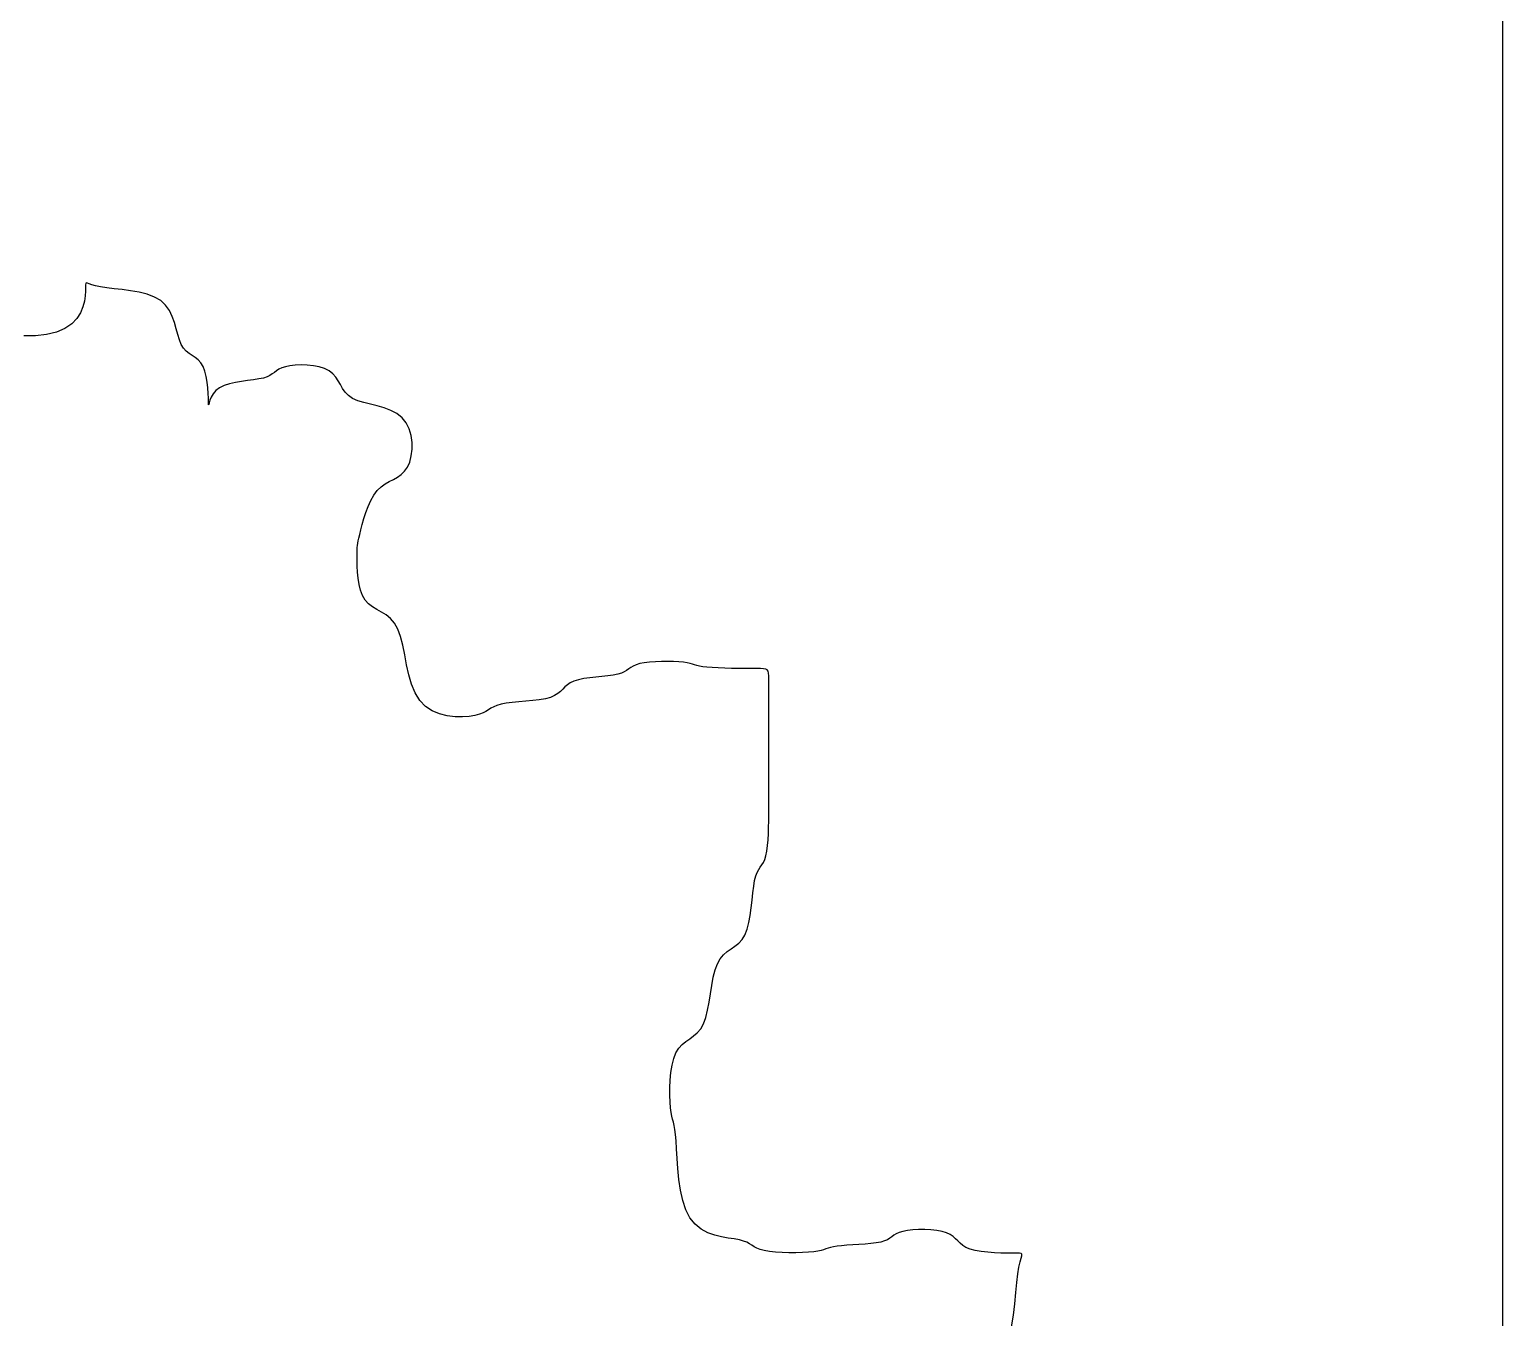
# Model space of a CAD drawing. Header units: inches. Extents: x 7658 to 73799, y 48 to 40262.
# Drawn here: x 50217 to 51109, y 1962 to 2742 of the extents above; entities that cross this region are included whole.
import ezdxf

# ---------------------------------------------------------------- set-up
doc = ezdxf.new("R2010")
doc.units = ezdxf.units.IN
doc.layers.add('www.cad-blocks.net', color=7, linetype='Continuous')

# ---------------------------------------------------------------- blocks, each defined once
blk = doc.blocks.new('A$C516926BB')
blk.add_line((39.72237, 38.51941), (39.72237, 0))
blk = doc.blocks.new('A$C041A49A9')
at = {"linetype": 'Continuous'}
for p, q in [((1.11431, 1.53515), (1.11414, 1.53231)), ((1.11433, 1.53739), (1.11431, 1.53515)), ((1.11435, 1.53891), (1.11433, 1.53739)), ((1.11447, 1.53977), (1.11435, 1.53891)), ((1.11481, 1.54008), (1.11447, 1.53977)), ((1.11547, 1.53997), (1.11481, 1.54008)), ((1.11655, 1.53955), (1.11547, 1.53997)), ((1.11817, 1.53894), (1.11655, 1.53955)), ((1.12043, 1.53824), (1.11817, 1.53894)), ((1.12343, 1.53758), (1.12043, 1.53824)), ((1.12724, 1.53703), (1.12343, 1.53758)), ((1.13168, 1.53654), (1.12724, 1.53703)), ((1.13655, 1.53601), (1.13168, 1.53654)), ((1.14164, 1.53534), (1.13655, 1.53601)), ((1.14672, 1.53443), (1.14164, 1.53534)), ((1.15159, 1.53319), (1.14672, 1.53443)), ((1.11278, 1.52552), (1.1113, 1.52193)), ((1.11368, 1.52904), (1.11278, 1.52552)), ((1.11414, 1.53231), (1.11368, 1.52904)), ((1.15604, 1.53152), (1.15159, 1.53319)), ((1.15984, 1.52933), (1.15604, 1.53152)), ((1.16285, 1.52656), (1.15984, 1.52933)), ((1.16515, 1.52331), (1.16285, 1.52656)), ((1.10909, 1.51844), (1.10601, 1.51522)), ((1.1113, 1.52193), (1.10909, 1.51844)), ((1.16689, 1.51976), (1.16515, 1.52331)), ((1.16822, 1.51606), (1.16689, 1.51976)), ((1.16927, 1.51235), (1.16822, 1.51606)), ((1.08401, 1.50805), (1.07707, 1.5081)), ((1.09065, 1.5088), (1.08401, 1.50805)), ((1.09672, 1.51028), (1.09065, 1.5088)), ((1.10191, 1.51245), (1.09672, 1.51028)), ((1.10601, 1.51522), (1.10191, 1.51245)), ((1.1702, 1.5088), (1.16927, 1.51235)), ((1.17115, 1.50555), (1.1702, 1.5088)), ((1.17226, 1.50278), (1.17115, 1.50555)), ((1.17365, 1.50058), (1.17226, 1.50278)), ((1.17527, 1.49884), (1.17365, 1.50058)), ((1.17704, 1.49741), (1.17527, 1.49884)), ((1.1789, 1.49613), (1.17704, 1.49741)), ((1.18075, 1.49485), (1.1789, 1.49613)), ((1.18253, 1.49341), (1.18075, 1.49485)), ((1.18415, 1.49165), (1.18253, 1.49341)), ((1.18553, 1.48941), (1.18415, 1.49165)), ((1.18663, 1.48661), (1.18553, 1.48941)), ((1.23531, 1.48932), (1.23311, 1.4886)), ((1.23808, 1.48987), (1.23531, 1.48932)), ((1.24133, 1.49024), (1.23808, 1.48987)), ((1.24488, 1.49039), (1.24133, 1.49024)), ((1.24858, 1.49029), (1.24488, 1.49039)), ((1.25229, 1.48992), (1.24858, 1.49029)), ((1.25584, 1.48924), (1.25229, 1.48992)), ((1.25908, 1.48823), (1.25584, 1.48924)), ((1.18745, 1.48338), (1.18663, 1.48661)), ((1.18804, 1.47993), (1.18745, 1.48338)), ((1.20876, 1.48048), (1.20506, 1.47985)), ((1.21247, 1.48098), (1.20876, 1.48048)), ((1.21602, 1.48144), (1.21247, 1.48098)), ((1.21926, 1.48192), (1.21602, 1.48144)), ((1.22204, 1.48249), (1.21926, 1.48192)), ((1.22424, 1.4832), (1.22204, 1.48249)), ((1.22598, 1.48404), (1.22424, 1.4832)), ((1.2274, 1.48495), (1.22598, 1.48404)), ((1.22867, 1.4859), (1.2274, 1.48495)), ((1.22994, 1.48686), (1.22867, 1.4859)), ((1.23137, 1.48777), (1.22994, 1.48686)), ((1.23311, 1.4886), (1.23137, 1.48777)), ((1.26186, 1.48685), (1.25908, 1.48823)), ((1.26406, 1.48511), (1.26186, 1.48685)), ((1.26581, 1.48307), (1.26406, 1.48511)), ((1.26727, 1.48084), (1.26581, 1.48307)), ((1.2686, 1.47851), (1.26727, 1.48084)), ((1.18844, 1.47647), (1.18804, 1.47993)), ((1.18868, 1.47321), (1.18844, 1.47647)), ((1.1888, 1.47034), (1.18868, 1.47321)), ((1.19165, 1.47294), (1.19047, 1.47095)), ((1.1933, 1.47488), (1.19165, 1.47294)), ((1.19549, 1.47661), (1.1933, 1.47488)), ((1.19826, 1.47799), (1.19549, 1.47661)), ((1.2015, 1.47905), (1.19826, 1.47799)), ((1.20506, 1.47985), (1.2015, 1.47905)), ((1.26997, 1.47618), (1.2686, 1.47851)), ((1.27155, 1.47394), (1.26997, 1.47618)), ((1.2735, 1.47191), (1.27155, 1.47394)), ((1.27599, 1.47016), (1.2735, 1.47191)), ((1.18885, 1.46809), (1.1888, 1.47034)), ((1.18885, 1.46666), (1.18885, 1.46809)), ((1.18887, 1.46618), (1.18885, 1.46666)), ((1.18896, 1.46654), (1.18887, 1.46618)), ((1.1892, 1.46758), (1.18896, 1.46654)), ((1.18968, 1.46911), (1.1892, 1.46758)), ((1.19047, 1.47095), (1.18968, 1.46911)), ((1.27912, 1.46877), (1.27599, 1.47016)), ((1.28277, 1.46763), (1.27912, 1.46877)), ((1.28678, 1.46662), (1.28277, 1.46763)), ((1.29097, 1.46558), (1.28678, 1.46662)), ((1.29515, 1.46438), (1.29097, 1.46558)), ((1.29916, 1.4629), (1.29515, 1.46438)), ((1.30282, 1.46098), (1.29916, 1.4629)), ((1.30595, 1.4585), (1.30282, 1.46098)), ((1.30841, 1.45537), (1.30595, 1.4585)), ((1.31021, 1.45171), (1.30841, 1.45537)), ((1.31139, 1.4477), (1.31021, 1.45171)), ((1.31198, 1.44352), (1.31139, 1.4477)), ((1.31156, 1.43533), (1.31202, 1.43934)), ((1.31202, 1.43934), (1.31198, 1.44352)), ((1.30752, 1.42605), (1.30926, 1.42854)), ((1.30926, 1.42854), (1.31063, 1.43167)), ((1.31063, 1.43167), (1.31156, 1.43533)), ((1.29324, 1.41662), (1.29568, 1.41837)), ((1.29568, 1.41837), (1.2982, 1.41982)), ((1.2982, 1.41982), (1.30072, 1.42116)), ((1.30072, 1.42116), (1.30317, 1.42253)), ((1.30317, 1.42253), (1.30546, 1.42411)), ((1.30546, 1.42411), (1.30752, 1.42605)), ((1.28709, 1.4084), (1.28892, 1.41164)), ((1.28892, 1.41164), (1.29097, 1.41441)), ((1.29097, 1.41441), (1.29324, 1.41662)), ((1.28289, 1.39743), (1.28409, 1.40114)), ((1.28409, 1.40114), (1.28549, 1.40484)), ((1.28549, 1.40484), (1.28709, 1.4084)), ((1.28103, 1.39064), (1.28187, 1.39388)), ((1.28187, 1.39388), (1.28289, 1.39743)), ((1.27894, 1.38123), (1.27913, 1.3825)), ((1.27913, 1.3825), (1.27941, 1.38392)), ((1.27941, 1.38392), (1.27981, 1.38566)), ((1.27981, 1.38566), (1.28035, 1.38786)), ((1.28035, 1.38786), (1.28103, 1.39064)), ((1.27873, 1.37459), (1.27874, 1.37679)), ((1.27874, 1.37181), (1.27873, 1.37459)), ((1.27874, 1.37679), (1.27876, 1.37853)), ((1.27876, 1.37853), (1.27882, 1.37996)), ((1.27882, 1.37996), (1.27894, 1.38123)), ((1.27881, 1.36857), (1.27874, 1.37181)), ((1.27899, 1.36502), (1.27881, 1.36857)), ((1.27935, 1.36131), (1.27899, 1.36502)), ((1.27994, 1.35761), (1.27935, 1.36131)), ((1.28081, 1.35405), (1.27994, 1.35761)), ((1.28204, 1.35081), (1.28081, 1.35405)), ((1.28367, 1.34804), (1.28204, 1.35081)), ((1.28573, 1.34583), (1.28367, 1.34804)), ((1.28813, 1.34403), (1.28573, 1.34583)), ((1.29077, 1.34245), (1.28813, 1.34403)), ((1.29353, 1.34088), (1.29077, 1.34245)), ((1.29628, 1.33911), (1.29353, 1.34088)), ((1.29892, 1.33695), (1.29628, 1.33911)), ((1.30133, 1.33417), (1.29892, 1.33695)), ((1.30339, 1.33059), (1.30133, 1.33417)), ((1.30503, 1.32608), (1.30339, 1.33059)), ((1.30637, 1.3208), (1.30503, 1.32608)), ((1.30755, 1.31501), (1.30637, 1.3208)), ((1.30874, 1.30898), (1.30755, 1.31501)), ((1.45934, 1.31082), (1.45579, 1.31056)), ((1.46305, 1.31095), (1.45934, 1.31082)), ((1.46676, 1.31098), (1.46305, 1.31095)), ((1.47031, 1.31091), (1.46676, 1.31098)), ((1.47355, 1.31074), (1.47031, 1.31091)), ((1.31009, 1.30294), (1.30874, 1.30898)), ((1.31176, 1.29715), (1.31009, 1.30294)), ((1.43049, 1.30222), (1.42694, 1.30184)), ((1.43373, 1.30265), (1.43049, 1.30222)), ((1.4365, 1.30319), (1.43373, 1.30265)), ((1.43871, 1.30387), (1.4365, 1.30319)), ((1.44044, 1.30465), (1.43871, 1.30387)), ((1.44187, 1.30552), (1.44044, 1.30465)), ((1.44314, 1.30642), (1.44187, 1.30552)), ((1.44441, 1.30732), (1.44314, 1.30642)), ((1.44584, 1.30818), (1.44441, 1.30732)), ((1.44757, 1.30897), (1.44584, 1.30818)), ((1.44978, 1.30964), (1.44757, 1.30897)), ((1.45255, 1.31017), (1.44978, 1.30964)), ((1.45579, 1.31056), (1.45255, 1.31017)), ((1.47632, 1.31049), (1.47355, 1.31074)), ((1.47853, 1.31018), (1.47632, 1.31049)), ((1.48028, 1.30981), (1.47853, 1.31018)), ((1.48174, 1.3094), (1.48028, 1.30981)), ((1.48307, 1.30898), (1.48174, 1.3094)), ((1.48444, 1.30855), (1.48307, 1.30898)), ((1.48602, 1.30815), (1.48444, 1.30855)), ((1.48797, 1.30778), (1.48602, 1.30815)), ((1.49045, 1.30746), (1.48797, 1.30778)), ((1.49358, 1.30721), (1.49045, 1.30746)), ((1.49724, 1.30702), (1.49358, 1.30721)), ((1.50125, 1.30689), (1.49724, 1.30702)), ((1.50543, 1.30679), (1.50125, 1.30689)), ((1.50962, 1.30674), (1.50543, 1.30679)), ((1.51362, 1.30671), (1.50962, 1.30674)), ((1.51728, 1.3067), (1.51362, 1.30671)), ((1.52041, 1.3067), (1.51728, 1.3067)), ((1.52288, 1.30669), (1.52041, 1.3067)), ((1.52474, 1.3066), (1.52288, 1.30669)), ((1.52607, 1.30635), (1.52474, 1.3066)), ((1.52697, 1.30587), (1.52607, 1.30635)), ((1.52751, 1.30508), (1.52697, 1.30587)), ((1.52779, 1.3039), (1.52751, 1.30508)), ((1.52789, 1.30225), (1.52779, 1.3039)), ((1.5279, 1.30006), (1.52789, 1.30225)), ((1.3139, 1.29188), (1.31176, 1.29715)), ((1.40321, 1.29418), (1.40184, 1.29281)), ((1.40454, 1.29556), (1.40321, 1.29418)), ((1.406, 1.29688), (1.40454, 1.29556)), ((1.40775, 1.29808), (1.406, 1.29688)), ((1.40996, 1.29911), (1.40775, 1.29808)), ((1.41273, 1.29993), (1.40996, 1.29911)), ((1.41597, 1.30056), (1.41273, 1.29993)), ((1.41952, 1.30106), (1.41597, 1.30056)), ((1.42323, 1.30147), (1.41952, 1.30106)), ((1.42694, 1.30184), (1.42323, 1.30147)), ((1.5279, 1.29729), (1.5279, 1.30006)), ((1.5279, 1.29405), (1.5279, 1.29729)), ((1.5279, 1.2905), (1.5279, 1.29405)), ((1.31666, 1.28736), (1.3139, 1.29188)), ((1.32015, 1.28379), (1.31666, 1.28736)), ((1.36338, 1.28437), (1.36141, 1.28354)), ((1.36587, 1.28508), (1.36338, 1.28437)), ((1.369, 1.28565), (1.36587, 1.28508)), ((1.37266, 1.28611), (1.369, 1.28565)), ((1.37666, 1.2865), (1.37266, 1.28611)), ((1.38085, 1.28688), (1.37666, 1.2865)), ((1.38503, 1.2873), (1.38085, 1.28688)), ((1.38904, 1.2878), (1.38503, 1.2873)), ((1.3927, 1.28844), (1.38904, 1.2878)), ((1.39583, 1.28925), (1.3927, 1.28844)), ((1.39831, 1.29028), (1.39583, 1.28925)), ((1.40026, 1.29149), (1.39831, 1.29028)), ((1.40184, 1.29281), (1.40026, 1.29149)), ((1.5279, 1.28679), (1.5279, 1.2905)), ((1.5279, 1.28308), (1.5279, 1.28679)), ((1.32422, 1.28113), (1.32015, 1.28379)), ((1.32869, 1.27928), (1.32422, 1.28113)), ((1.33335, 1.27811), (1.32869, 1.27928)), ((1.33801, 1.27753), (1.33335, 1.27811)), ((1.34247, 1.27744), (1.33801, 1.27753)), ((1.34655, 1.27771), (1.34247, 1.27744)), ((1.35003, 1.27825), (1.34655, 1.27771)), ((1.3528, 1.27897), (1.35003, 1.27825)), ((1.35497, 1.2798), (1.3528, 1.27897)), ((1.35674, 1.28071), (1.35497, 1.2798)), ((1.35827, 1.28167), (1.35674, 1.28071)), ((1.35977, 1.28262), (1.35827, 1.28167)), ((1.36141, 1.28354), (1.35977, 1.28262)), ((1.5279, 1.27953), (1.5279, 1.28308)), ((1.5279, 1.27629), (1.5279, 1.27953)), ((1.5279, 1.27351), (1.5279, 1.27629)), ((1.5279, 1.27131), (1.5279, 1.27351)), ((1.5279, 1.26957), (1.5279, 1.27131)), ((1.5279, 1.26815), (1.5279, 1.26957)), ((1.5279, 1.26688), (1.5279, 1.26815)), ((1.5279, 1.26561), (1.5279, 1.26688)), ((1.5279, 1.26418), (1.5279, 1.26561)), ((1.5279, 1.26244), (1.5279, 1.26418)), ((1.5279, 1.26024), (1.5279, 1.26244)), ((1.5279, 1.25747), (1.5279, 1.26024)), ((1.5279, 1.25422), (1.5279, 1.25747)), ((1.5279, 1.25067), (1.5279, 1.25422)), ((1.5279, 1.24697), (1.5279, 1.25067)), ((1.5279, 1.24326), (1.5279, 1.24697)), ((1.5279, 1.23971), (1.5279, 1.24326)), ((1.5279, 1.23647), (1.5279, 1.23971)), ((1.5279, 1.23369), (1.5279, 1.23647)), ((1.5279, 1.23149), (1.5279, 1.23369)), ((1.5279, 1.22975), (1.5279, 1.23149)), ((1.5279, 1.22832), (1.5279, 1.22975)), ((1.5279, 1.22704), (1.5279, 1.22832)), ((1.5279, 1.22576), (1.5279, 1.22704)), ((1.5279, 1.22432), (1.5279, 1.22576)), ((1.5279, 1.22256), (1.5279, 1.22432)), ((1.5279, 1.22032), (1.5279, 1.22256)), ((1.52781, 1.21062), (1.52788, 1.21422)), ((1.52788, 1.21422), (1.5279, 1.21751)), ((1.5279, 1.21751), (1.5279, 1.22032)), ((1.52749, 1.2031), (1.52769, 1.20686)), ((1.52769, 1.20686), (1.52781, 1.21062)), ((1.5262, 1.19339), (1.52676, 1.19621)), ((1.52676, 1.19621), (1.52718, 1.19949)), ((1.52718, 1.19949), (1.52749, 1.2031)), ((1.52183, 1.185), (1.52278, 1.18647)), ((1.52278, 1.18647), (1.52374, 1.18787)), ((1.52374, 1.18787), (1.52465, 1.18937)), ((1.52465, 1.18937), (1.52548, 1.19116)), ((1.52548, 1.19116), (1.5262, 1.19339)), ((1.5188, 1.17497), (1.51937, 1.17841)), ((1.51937, 1.17841), (1.52008, 1.18115)), ((1.52008, 1.18115), (1.52092, 1.18329)), ((1.52092, 1.18329), (1.52183, 1.185)), ((1.51786, 1.16652), (1.51832, 1.17094)), ((1.51832, 1.17094), (1.5188, 1.17497)), ((1.51673, 1.15731), (1.51735, 1.16191)), ((1.51735, 1.16191), (1.51786, 1.16652)), ((1.51487, 1.14886), (1.51593, 1.15289)), ((1.51593, 1.15289), (1.51673, 1.15731)), ((1.50971, 1.14051), (1.51175, 1.14268)), ((1.51175, 1.14268), (1.51349, 1.14542)), ((1.51349, 1.14542), (1.51487, 1.14886)), ((1.49855, 1.13109), (1.50058, 1.13346)), ((1.50058, 1.13346), (1.50282, 1.13538)), ((1.50282, 1.13538), (1.50515, 1.13706)), ((1.50515, 1.13706), (1.50748, 1.1387)), ((1.50748, 1.1387), (1.50971, 1.14051)), ((1.49433, 1.11982), (1.49542, 1.12426)), ((1.49542, 1.12426), (1.4968, 1.12807)), ((1.4968, 1.12807), (1.49855, 1.13109)), ((1.49263, 1.10986), (1.49343, 1.11495)), ((1.49343, 1.11495), (1.49433, 1.11982)), ((1.49183, 1.10478), (1.49263, 1.10986)), ((1.48985, 1.09546), (1.49094, 1.0999)), ((1.49094, 1.0999), (1.49183, 1.10478)), ((1.48468, 1.08626), (1.48672, 1.08863)), ((1.48672, 1.08863), (1.48846, 1.09166)), ((1.48846, 1.09166), (1.48985, 1.09546)), ((1.47352, 1.07698), (1.47555, 1.07918)), ((1.47555, 1.07918), (1.47779, 1.081)), ((1.47779, 1.081), (1.48012, 1.08265)), ((1.48012, 1.08265), (1.48245, 1.08434)), ((1.48245, 1.08434), (1.48468, 1.08626)), ((1.46937, 1.06665), (1.4704, 1.07072)), ((1.4704, 1.07072), (1.47177, 1.07421)), ((1.47177, 1.07421), (1.47352, 1.07698)), ((1.46823, 1.05752), (1.46866, 1.06218)), ((1.46866, 1.06218), (1.46937, 1.06665)), ((1.46803, 1.05286), (1.46823, 1.05752)), ((1.46803, 1.0484), (1.46803, 1.05286)), ((1.46818, 1.04432), (1.46803, 1.0484)), ((1.46845, 1.04083), (1.46818, 1.04432)), ((1.46881, 1.03806), (1.46845, 1.04083)), ((1.46923, 1.03583), (1.46881, 1.03806)), ((1.46968, 1.03391), (1.46923, 1.03583)), ((1.47016, 1.03208), (1.46968, 1.03391)), ((1.47064, 1.03008), (1.47016, 1.03208)), ((1.47109, 1.0277), (1.47064, 1.03008)), ((1.47151, 1.02469), (1.47109, 1.0277)), ((1.47187, 1.02083), (1.47151, 1.02469)), ((1.47216, 1.01595), (1.47187, 1.02083)), ((1.47248, 1.01026), (1.47216, 1.01595)), ((1.47291, 1.00402), (1.47248, 1.01026)), ((1.47355, 0.9975), (1.47291, 1.00402)), ((1.4745, 0.99099), (1.47355, 0.9975)), ((1.47587, 0.98475), (1.4745, 0.99099)), ((1.47774, 0.97905), (1.47587, 0.98475)), ((1.48021, 0.97418), (1.47774, 0.97905)), ((1.48334, 0.97033), (1.48021, 0.97418)), ((1.487, 0.96741), (1.48334, 0.97033)), ((1.49101, 0.96528), (1.487, 0.96741)), ((1.49519, 0.96377), (1.49101, 0.96528)), ((1.49938, 0.96274), (1.49519, 0.96377)), ((1.6037, 0.9637), (1.60242, 0.9628)), ((1.60512, 0.96456), (1.6037, 0.9637)), ((1.60686, 0.96535), (1.60512, 0.96456)), ((1.60906, 0.96602), (1.60686, 0.96535)), ((1.61184, 0.96655), (1.60906, 0.96602)), ((1.61508, 0.96692), (1.61184, 0.96655)), ((1.61863, 0.96711), (1.61508, 0.96692)), ((1.62234, 0.96713), (1.61863, 0.96711)), ((1.62604, 0.96695), (1.62234, 0.96713)), ((1.62959, 0.96657), (1.62604, 0.96695)), ((1.63284, 0.96598), (1.62959, 0.96657)), ((1.63561, 0.96517), (1.63284, 0.96598)), ((1.63781, 0.96414), (1.63561, 0.96517)), ((1.63956, 0.96294), (1.63781, 0.96414)), ((1.50338, 0.96202), (1.49938, 0.96274)), ((1.50704, 0.96146), (1.50338, 0.96202)), ((1.51017, 0.9609), (1.50704, 0.96146)), ((1.51266, 0.96023), (1.51017, 0.9609)), ((1.51462, 0.95944), (1.51266, 0.96023)), ((1.51623, 0.95858), (1.51462, 0.95944)), ((1.51766, 0.95768), (1.51623, 0.95858)), ((1.5191, 0.95678), (1.51766, 0.95768)), ((1.52071, 0.95592), (1.5191, 0.95678)), ((1.52267, 0.95513), (1.52071, 0.95592)), ((1.52515, 0.95446), (1.52267, 0.95513)), ((1.52828, 0.95393), (1.52515, 0.95446)), ((1.55955, 0.95447), (1.5576, 0.95405)), ((1.56112, 0.95493), (1.55955, 0.95447)), ((1.5625, 0.9554), (1.56112, 0.95493)), ((1.56383, 0.95588), (1.5625, 0.9554)), ((1.56529, 0.95634), (1.56383, 0.95588)), ((1.56704, 0.95675), (1.56529, 0.95634)), ((1.56924, 0.95711), (1.56704, 0.95675)), ((1.57201, 0.9574), (1.56924, 0.95711)), ((1.57526, 0.95763), (1.57201, 0.9574)), ((1.57881, 0.95784), (1.57526, 0.95763)), ((1.58251, 0.95806), (1.57881, 0.95784)), ((1.58622, 0.95831), (1.58251, 0.95806)), ((1.58977, 0.95863), (1.58622, 0.95831)), ((1.59301, 0.95904), (1.58977, 0.95863)), ((1.59579, 0.95958), (1.59301, 0.95904)), ((1.59799, 0.96025), (1.59579, 0.95958)), ((1.59973, 0.96104), (1.59799, 0.96025)), ((1.60115, 0.9619), (1.59973, 0.96104)), ((1.60242, 0.9628), (1.60115, 0.9619)), ((1.64102, 0.96162), (1.63956, 0.96294)), ((1.64235, 0.96024), (1.64102, 0.96162)), ((1.64372, 0.95886), (1.64235, 0.96024)), ((1.6453, 0.95754), (1.64372, 0.95886)), ((1.64725, 0.95634), (1.6453, 0.95754)), ((1.64974, 0.95531), (1.64725, 0.95634)), ((1.65286, 0.9545), (1.64974, 0.95531)), ((1.6565, 0.95388), (1.65286, 0.9545)), ((1.53194, 0.95354), (1.52828, 0.95393)), ((1.53595, 0.95328), (1.53194, 0.95354)), ((1.54013, 0.95315), (1.53595, 0.95328)), ((1.54432, 0.95314), (1.54013, 0.95315)), ((1.54833, 0.95323), (1.54432, 0.95314)), ((1.55198, 0.95342), (1.54833, 0.95323)), ((1.55511, 0.9537), (1.55198, 0.95342)), ((1.5576, 0.95405), (1.55511, 0.9537)), ((1.66044, 0.95345), (1.6565, 0.95388)), ((1.6645, 0.95315), (1.66044, 0.95345)), ((1.66848, 0.95297), (1.6645, 0.95315)), ((1.67219, 0.95288), (1.66848, 0.95297)), ((1.67542, 0.95285), (1.67219, 0.95288)), ((1.67799, 0.95284), (1.67542, 0.95285)), ((1.67975, 0.95282), (1.67799, 0.95284)), ((1.67935, 0.94446), (1.68008, 0.94756)), ((1.68077, 0.95265), (1.67975, 0.95282)), ((1.68008, 0.94756), (1.68072, 0.94979)), ((1.68072, 0.94979), (1.68113, 0.95128)), ((1.68119, 0.95218), (1.68077, 0.95265)), ((1.68113, 0.95128), (1.68119, 0.95218)), ((1.67807, 0.9351), (1.67865, 0.94033)), ((1.67865, 0.94033), (1.67935, 0.94446)), ((1.67688, 0.92229), (1.67753, 0.92899)), ((1.67753, 0.92899), (1.67807, 0.9351)), ((1.67602, 0.9153), (1.67688, 0.92229)), ((1.67482, 0.90831), (1.67602, 0.9153))]:
    blk.add_line(p, q, dxfattribs=at)

msp = doc.modelspace()

# ---------------------------------------------------------------- block references
at = {"xscale": 1000, "yscale": 1000, "zscale": 1000}
msp.add_blockref('A$C041A49A9', (49136.97, 1048.53), dxfattribs=at)
at = {"layer": 'www.cad-blocks.net', "color": 155, "true_color": 0x546d8e, "xscale": 1000, "yscale": 1000, "zscale": 1000}
msp.add_blockref('A$C516926BB', (11386.69, 694.36), dxfattribs=at)

doc.saveas('drawing.dxf')
